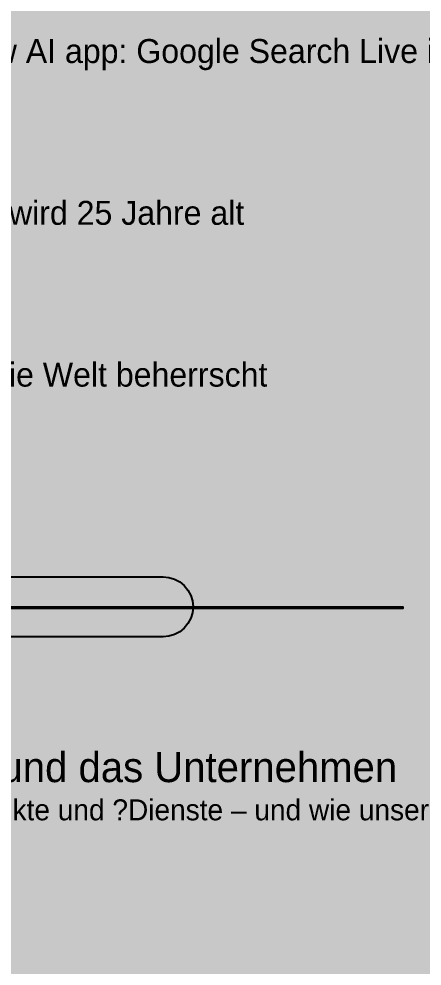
# Model space of a CAD drawing. Extents: x 0 to 1280, y 0 to 2486.
# Drawn here: x 486 to 755, y 642 to 1274 of the extents above; entities that cross this region are included whole.
import ezdxf

# ---------------------------------------------------------------- set-up
doc = ezdxf.new("R2010")
doc.units = 0

msp = doc.modelspace()

# ---------------------------------------------------------------- hatches: boundary and pattern name
at = {"true_color": 0x1f1f1f}
msp.add_hatch(color=256, dxfattribs=at).paths.add_polyline_path([(0, 2486), (1280, 2486), (1280, 0.1), (0, 0.1)], flags=0)
at = {"true_color": 0x28292a}
msp.add_hatch(color=256, dxfattribs=at).paths.add_polyline_path([(250, 901.6), (582, 901.6), (582, 901.6), (585.9, 901.22), (589.65, 900.08), (593.11, 898.23), (596.14, 895.74), (598.63, 892.71), (600.48, 889.25), (601.62, 885.5), (602, 881.6), (602, 881.6), (602, 881.6), (601.62, 877.7), (600.48, 873.95), (598.63, 870.49), (596.14, 867.46), (593.11, 864.97), (589.65, 863.12), (585.9, 861.98), (582, 861.6), (250, 861.6), (250, 861.6), (246.1, 861.98), (242.35, 863.12), (238.89, 864.97), (235.86, 867.46), (233.37, 870.49), (231.52, 873.95), (230.38, 877.7), (230, 881.6), (230, 881.6), (230, 881.6), (230.38, 885.5), (231.52, 889.25), (233.37, 892.71), (235.86, 895.74), (238.89, 898.23), (242.35, 900.08), (246.1, 901.22), (250, 901.6)], flags=0)
at = {"true_color": 0x444746}
msp.add_hatch(color=256, dxfattribs=at).paths.add_polyline_path([(90, 881.6), (742, 881.6), (742, 880.6), (90, 880.6)], flags=0)

# ---------------------------------------------------------------- linework, layer by layer
at = {"true_color": 0x28292a}
msp.add_lwpolyline([(250, 901.6), (582, 901.6), (582, 901.6), (585.9, 901.22), (589.65, 900.08), (593.11, 898.23), (596.14, 895.74), (598.63, 892.71), (600.48, 889.25), (601.62, 885.5), (602, 881.6), (602, 881.6), (602, 881.6), (601.62, 877.7), (600.48, 873.95), (598.63, 870.49), (596.14, 867.46), (593.11, 864.97), (589.65, 863.12), (585.9, 861.98), (582, 861.6), (250, 861.6)], dxfattribs=at)
at = {"true_color": 0x444746}
msp.add_lwpolyline([(90, 881.6), (742, 881.6), (742, 880.6), (90, 880.6)], close=True, dxfattribs=at)

# ---------------------------------------------------------------- texts
at = {"true_color": 0x99c3ff}
for s, height, p in [("Google's incredible new AI app: Google Search Live is the AI ...", 16, (258, 1244.6)), ('Suchmaschine Google wird 25 Jahre alt', 16, (258, 1136.6)), ('Warum Google heute die Welt beherrscht', 16, (258, 1028.6)), ('Unsere Produkte, Technologien und das Unternehmen', 20, (90, 764.6))]:
    msp.add_text(s, height=height, dxfattribs=at).set_placement(p)
at = {"true_color": 0xbfbfbf}
msp.add_text(': Unsere innovativen KI?Produkte und ?Dienste – und wie unsere Technologien', height=14, dxfattribs=at).set_placement((227.67, 739.1))

doc.saveas('drawing.dxf')
